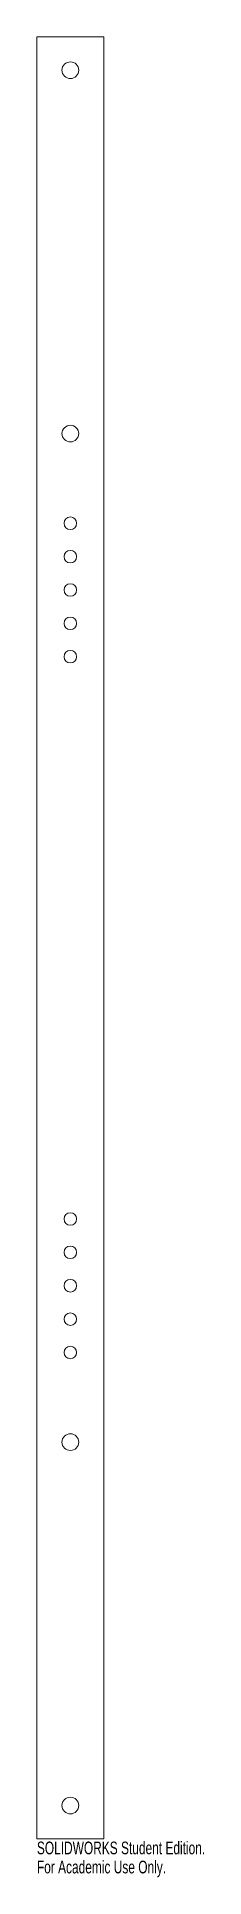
# Model space of a CAD drawing. Header units: inches. Extents: x -0.5 to 2, y -0.6 to 27.
import ezdxf

# ---------------------------------------------------------------- set-up
doc = ezdxf.new("R2010")
doc.units = ezdxf.units.IN
doc.header["$MEASUREMENT"] = 0
doc.styles.add('SLDTEXTSTYLE0', font='TXT', dxfattribs={"width": 0.7})

msp = doc.modelspace()

# ---------------------------------------------------------------- linework, layer by layer
at = {"color": 7, "linetype": 'Continuous', "lineweight": 15}
for p, q in [((-0.5, 27), (0.5, 27)), ((-0.5, 27), (-0.5, 0)), ((0.5, 27), (0.5, 0)), ((-0.5, 0), (0.5, 0))]:
    msp.add_line(p, q, dxfattribs=at)
for centre, radius in [((0, 26.5), 0.125), ((0, 21.055), 0.125), ((0, 19.712), 0.0938), ((0, 19.212), 0.0938), ((0, 18.712), 0.0938), ((0, 18.212), 0.0938), ((0, 17.712), 0.0938), ((0, 9.288), 0.0938), ((0, 8.788), 0.0938), ((0, 8.288), 0.0938), ((0, 7.788), 0.0938), ((0, 7.288), 0.0938), ((0, 5.945), 0.125), ((0, 0.5), 0.125)]:
    msp.add_circle(centre, radius, dxfattribs=at)

# ---------------------------------------------------------------- texts
at = {"color": 7, "linetype": 'Continuous', "char_height": 0.1903, "attachment_point": 1, "style": 'SLDTEXTSTYLE0'}
for s, insert in [('SOLIDWORKS Student Edition.', (-0.5, -0.04)), ('For Academic Use Only.', (-0.5, -0.326))]:
    msp.add_mtext(s, dxfattribs=dict(at, insert=insert))

doc.saveas('drawing.dxf')
